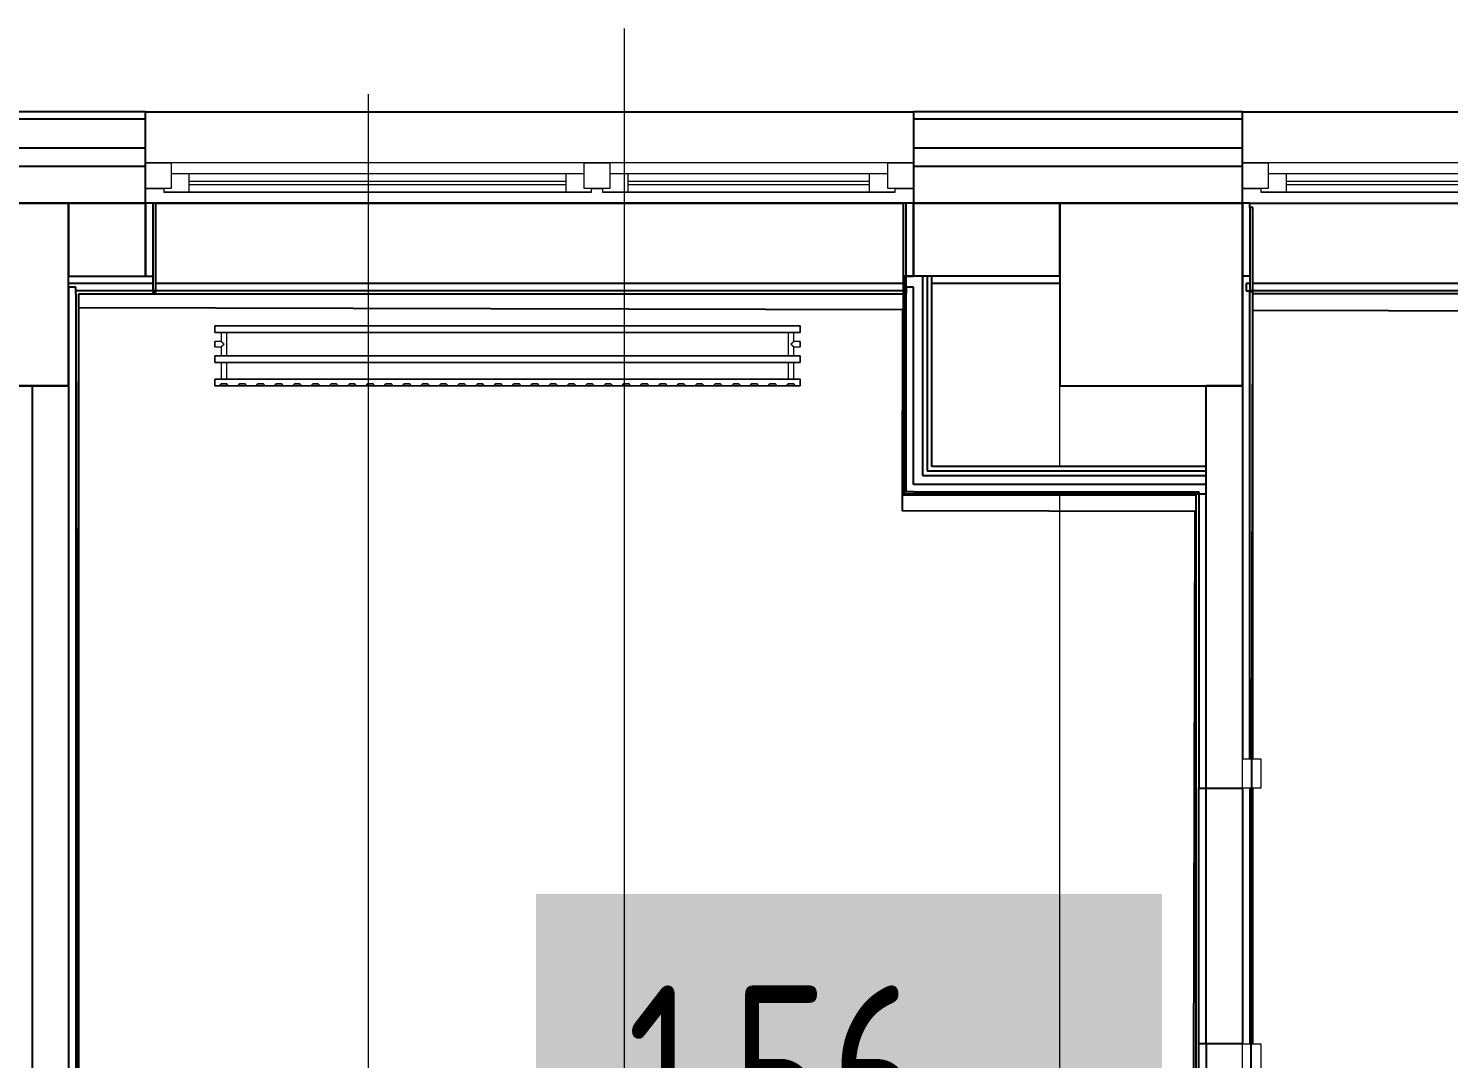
# Model space of a CAD drawing. Header units: millimetres. Extents: x 3914 to 443608, y -156176 to 78197.
# Drawn here: x 100187 to 104070, y -121353 to -118535 of the extents above; entities that cross this region are included whole.
import ezdxf

# ---------------------------------------------------------------- set-up
doc = ezdxf.new("R2010")
doc.units = ezdxf.units.MM
for name, color, linetype, lineweight in [('A-DOOR-1', 7, 'Continuous', 5), ('A-FLOR', 7, 'Continuous', 9), ('A-GLAZ', 7, 'Continuous', 9), ('A-GLAZ-1', 7, 'Continuous', 5), ('Оси', 7, 'Continuous', 9)]:
    doc.layers.add(name, color=color, linetype=linetype, lineweight=lineweight)
doc.layers.add('M-EQPM-1', color=7, linetype='Continuous', lineweight=9, true_color=0xb2b2b2)
doc.styles.add('СПДС', font='ГОСТ тип А.ttf', dxfattribs={"width": 0.9})

# ---------------------------------------------------------------- blocks, each defined once
blk = doc.blocks.new('120_Окно_СКБ_2Ст - 120_Окно_СКБ_2Ст 2100х2400 _мал створка справа_-19092174-Объем проектирования 1 этажа')
at = {"layer": 'A-GLAZ'}
for p, q in [((-1050, -75), (-1050, -5)), ((-1050, -5), (-980, -5)), ((-980, -5), (-980, -75)), ((150, -35), (-980, -35)), ((-980, -35), (-980, -75)), ((-930, -85), (-930, -35)), ((100, -85), (100, -35)), ((150, -75), (150, -5)), ((150, -5), (220, -5)), ((150, -75), (150, -35)), ((220, -5), (220, -75)), ((980, -35), (220, -35)), ((220, -35), (220, -75)), ((270, -85), (270, -35)), ((930, -85), (930, -35)), ((980, -75), (980, -5)), ((980, -5), (1050, -5)), ((980, -75), (980, -35)), ((1050, -5), (1050, -75)), ((-980, -75), (-1050, -75)), ((-980, -75), (-1000, -75)), ((-1000, -75), (-1000, -85)), ((220, -75), (150, -75)), ((170, -75), (150, -75)), ((170, -85), (170, -75)), ((220, -75), (200, -75)), ((200, -75), (200, -85)), ((1050, -75), (980, -75)), ((1000, -75), (980, -75)), ((1000, -85), (1000, -75)), ((-1000, -85), (170, -85)), ((170, -85), (-1000, -85)), ((200, -85), (1000, -85)), ((1000, -85), (200, -85))]:
    blk.add_line(p, q, dxfattribs=at)
at = {"layer": 'A-GLAZ-1'}
for p, q in [((1050, -5), (-1050, -5)), ((-1050, -75), (-1000, -75)), ((-930, -55), (100, -55)), ((100, -65), (-930, -65)), ((170, -75), (200, -75)), ((270, -55), (930, -55)), ((930, -65), (270, -65)), ((1000, -75), (1050, -75))]:
    blk.add_line(p, q, dxfattribs=at)
blk = doc.blocks.new('120_Окно_СКБ_2Ст - 120_Окно_СКБ_2Ст 3100х2500 _мал_створка слева_ 2-19089248-Объем проектирования 1 этажа')
at = {"layer": 'A-GLAZ'}
for p, q in [((-1550, -75), (-1550, -5)), ((-1550, -5), (-1480, -5)), ((-1480, -5), (-1480, -75)), ((650, -35), (-1480, -35)), ((-1480, -35), (-1480, -75)), ((-1430, -85), (-1430, -35)), ((600, -85), (600, -35)), ((650, -75), (650, -5)), ((650, -5), (720, -5)), ((650, -75), (650, -35)), ((720, -5), (720, -75)), ((1480, -35), (720, -35)), ((720, -35), (720, -75)), ((770, -85), (770, -35)), ((1430, -85), (1430, -35)), ((1480, -75), (1480, -5)), ((1480, -5), (1550, -5)), ((1480, -75), (1480, -35)), ((1550, -5), (1550, -75)), ((-1480, -75), (-1550, -75)), ((-1480, -75), (-1500, -75)), ((-1500, -75), (-1500, -85)), ((720, -75), (650, -75)), ((670, -75), (650, -75)), ((670, -85), (670, -75)), ((720, -75), (700, -75)), ((700, -75), (700, -85)), ((1550, -75), (1480, -75)), ((1500, -75), (1480, -75)), ((1500, -85), (1500, -75)), ((-1500, -85), (670, -85)), ((670, -85), (-1500, -85)), ((700, -85), (1500, -85)), ((1500, -85), (700, -85))]:
    blk.add_line(p, q, dxfattribs=at)
at = {"layer": 'A-GLAZ-1'}
for p, q in [((1550, -5), (-1550, -5)), ((-1550, -75), (-1500, -75)), ((-1430, -55), (600, -55)), ((600, -65), (-1430, -65)), ((670, -75), (700, -75)), ((770, -55), (1430, -55)), ((1430, -65), (770, -65)), ((1500, -75), (1550, -75))]:
    blk.add_line(p, q, dxfattribs=at)
blk = doc.blocks.new('Штора противопожарная_Рен - ШТ_700х700-V179-Объем проектирования 1 этажа')
at = {"layer": 'A-DOOR-1'}
for p, q in [((-430, 100), (-350, 100)), ((-430, 50), (-430, 100)), ((-350, 100), (-350, 50)), ((350, 100), (430, 100)), ((350, 50), (350, 100)), ((430, 100), (430, 50)), ((-350, 50), (-430, 50)), ((-350, 77.5), (350, 77.5)), ((-350, 72.5), (-350, 77.5)), ((350, 72.5), (-350, 72.5)), ((350, 77.5), (350, 72.5)), ((430, 50), (350, 50))]:
    blk.add_line(p, q, dxfattribs=at)
blk = doc.blocks.new('radiator_prado_classic_z_tip_30_po exemplyaru - Classic Z Тип 30-500-V246-Объем проектирования 1 этажа')
at = {"layer": 'M-EQPM-1'}
for p, q in [((0, 228), (0, 210)), ((1600, 228), (0, 228)), ((0, 210), (0, 228)), ((0, 228), (12.5, 228)), ((0, 210), (1600, 210)), ((17.8, 210), (0, 210)), ((12.5, 228), (37.5, 228)), ((37.5, 228), (12.5, 228)), ((12.5, 228), (37.5, 228)), ((12.5, 228), (17.5, 223)), ((12.5, 228), (17.5, 223)), ((32.5, 223), (17.5, 223)), ((17.5, 223), (32.5, 223)), ((17.5, 210), (17.5, 164)), ((17.5, 210), (17.5, 164)), ((17.8, 210), (17.5, 210)), ((17.5, 210), (17.8, 210)), ((17.8, 210), (17.5, 210)), ((17.5, 210), (32.5, 210)), ((32.2, 210), (17.8, 210)), ((17.8, 210), (32.2, 210)), ((32.2, 210), (17.8, 210)), ((32.5, 210), (32.2, 210)), ((32.2, 210), (32.5, 210)), ((32.5, 210), (32.2, 210)), ((1567.8, 210), (32.2, 210)), ((32.5, 223), (37.5, 228)), ((37.5, 228), (32.5, 223)), ((32.5, 164), (32.5, 210)), ((32.5, 164), (32.5, 210)), ((37.5, 228), (62.5, 228)), ((62.5, 228), (87.5, 228)), ((87.5, 228), (62.5, 228)), ((62.5, 228), (87.5, 228)), ((62.5, 228), (67.5, 223)), ((62.5, 228), (67.5, 223)), ((82.5, 223), (67.5, 223)), ((67.5, 223), (82.5, 223)), ((82.5, 223), (87.5, 228)), ((87.5, 228), (82.5, 223)), ((87.5, 228), (112.5, 228)), ((112.5, 228), (137.5, 228)), ((137.5, 228), (112.5, 228)), ((112.5, 228), (137.5, 228)), ((112.5, 228), (117.5, 223)), ((112.5, 228), (117.5, 223)), ((132.5, 223), (117.5, 223)), ((117.5, 223), (132.5, 223)), ((132.5, 223), (137.5, 228)), ((137.5, 228), (132.5, 223)), ((137.5, 228), (162.5, 228)), ((162.5, 228), (187.5, 228)), ((187.5, 228), (162.5, 228)), ((162.5, 228), (187.5, 228)), ((162.5, 228), (167.5, 223)), ((162.5, 228), (167.5, 223)), ((182.5, 223), (167.5, 223)), ((167.5, 223), (182.5, 223)), ((182.5, 223), (187.5, 228)), ((187.5, 228), (182.5, 223)), ((187.5, 228), (212.5, 228)), ((212.5, 228), (237.5, 228)), ((237.5, 228), (212.5, 228)), ((212.5, 228), (237.5, 228)), ((212.5, 228), (217.5, 223)), ((212.5, 228), (217.5, 223)), ((232.5, 223), (217.5, 223)), ((217.5, 223), (232.5, 223)), ((232.5, 223), (237.5, 228)), ((237.5, 228), (232.5, 223)), ((237.5, 228), (262.5, 228)), ((262.5, 228), (287.5, 228)), ((287.5, 228), (262.5, 228)), ((262.5, 228), (287.5, 228)), ((262.5, 228), (267.5, 223)), ((262.5, 228), (267.5, 223)), ((282.5, 223), (267.5, 223)), ((267.5, 223), (282.5, 223)), ((282.5, 223), (287.5, 228)), ((287.5, 228), (282.5, 223)), ((287.5, 228), (312.5, 228)), ((312.5, 228), (337.5, 228)), ((337.5, 228), (312.5, 228)), ((312.5, 228), (337.5, 228)), ((312.5, 228), (317.5, 223)), ((312.5, 228), (317.5, 223)), ((332.5, 223), (317.5, 223)), ((317.5, 223), (332.5, 223)), ((332.5, 223), (337.5, 228)), ((337.5, 228), (332.5, 223)), ((337.5, 228), (362.5, 228)), ((362.5, 228), (387.5, 228)), ((387.5, 228), (362.5, 228)), ((362.5, 228), (387.5, 228)), ((362.5, 228), (367.5, 223)), ((362.5, 228), (367.5, 223)), ((382.5, 223), (367.5, 223)), ((367.5, 223), (382.5, 223)), ((382.5, 223), (387.5, 228)), ((387.5, 228), (382.5, 223)), ((387.5, 228), (412.5, 228)), ((412.5, 228), (437.5, 228)), ((437.5, 228), (412.5, 228)), ((412.5, 228), (437.5, 228)), ((412.5, 228), (417.5, 223)), ((412.5, 228), (417.5, 223)), ((432.5, 223), (417.5, 223)), ((417.5, 223), (432.5, 223)), ((432.5, 223), (437.5, 228)), ((437.5, 228), (432.5, 223)), ((437.5, 228), (462.5, 228)), ((462.5, 228), (487.5, 228)), ((487.5, 228), (462.5, 228)), ((462.5, 228), (487.5, 228)), ((462.5, 228), (467.5, 223)), ((462.5, 228), (467.5, 223)), ((482.5, 223), (467.5, 223)), ((467.5, 223), (482.5, 223)), ((482.5, 223), (487.5, 228)), ((487.5, 228), (482.5, 223)), ((487.5, 228), (512.5, 228)), ((512.5, 228), (537.5, 228)), ((537.5, 228), (512.5, 228)), ((512.5, 228), (537.5, 228)), ((512.5, 228), (517.5, 223)), ((512.5, 228), (517.5, 223)), ((532.5, 223), (517.5, 223)), ((517.5, 223), (532.5, 223)), ((532.5, 223), (537.5, 228)), ((537.5, 228), (532.5, 223)), ((537.5, 228), (562.5, 228)), ((562.5, 228), (587.5, 228)), ((587.5, 228), (562.5, 228)), ((562.5, 228), (587.5, 228)), ((562.5, 228), (567.5, 223)), ((562.5, 228), (567.5, 223)), ((582.5, 223), (567.5, 223)), ((567.5, 223), (582.5, 223)), ((582.5, 223), (587.5, 228)), ((587.5, 228), (582.5, 223)), ((587.5, 228), (612.5, 228)), ((612.5, 228), (637.5, 228)), ((637.5, 228), (612.5, 228)), ((612.5, 228), (637.5, 228)), ((612.5, 228), (617.5, 223)), ((612.5, 228), (617.5, 223)), ((632.5, 223), (617.5, 223)), ((617.5, 223), (632.5, 223)), ((632.5, 223), (637.5, 228)), ((637.5, 228), (632.5, 223)), ((637.5, 228), (662.5, 228)), ((662.5, 228), (687.5, 228)), ((687.5, 228), (662.5, 228)), ((662.5, 228), (687.5, 228)), ((662.5, 228), (667.5, 223)), ((662.5, 228), (667.5, 223)), ((682.5, 223), (667.5, 223)), ((667.5, 223), (682.5, 223)), ((682.5, 223), (687.5, 228)), ((687.5, 228), (682.5, 223)), ((687.5, 228), (712.5, 228)), ((712.5, 228), (737.5, 228)), ((737.5, 228), (712.5, 228)), ((712.5, 228), (737.5, 228)), ((712.5, 228), (717.5, 223)), ((712.5, 228), (717.5, 223)), ((732.5, 223), (717.5, 223)), ((717.5, 223), (732.5, 223)), ((732.5, 223), (737.5, 228)), ((737.5, 228), (732.5, 223)), ((737.5, 228), (762.5, 228)), ((762.5, 228), (787.5, 228)), ((787.5, 228), (762.5, 228)), ((762.5, 228), (787.5, 228)), ((762.5, 228), (767.5, 223)), ((762.5, 228), (767.5, 223)), ((782.5, 223), (767.5, 223)), ((767.5, 223), (782.5, 223)), ((782.5, 223), (787.5, 228)), ((787.5, 228), (782.5, 223)), ((787.5, 228), (812.5, 228)), ((812.5, 228), (837.5, 228)), ((837.5, 228), (812.5, 228)), ((812.5, 228), (837.5, 228)), ((812.5, 228), (817.5, 223)), ((812.5, 228), (817.5, 223)), ((832.5, 223), (817.5, 223)), ((817.5, 223), (832.5, 223)), ((832.5, 223), (837.5, 228)), ((837.5, 228), (832.5, 223)), ((837.5, 228), (862.5, 228)), ((862.5, 228), (887.5, 228)), ((887.5, 228), (862.5, 228)), ((862.5, 228), (887.5, 228)), ((862.5, 228), (867.5, 223)), ((862.5, 228), (867.5, 223)), ((882.5, 223), (867.5, 223)), ((867.5, 223), (882.5, 223)), ((882.5, 223), (887.5, 228)), ((887.5, 228), (882.5, 223)), ((887.5, 228), (912.5, 228)), ((912.5, 228), (937.5, 228)), ((937.5, 228), (912.5, 228)), ((912.5, 228), (937.5, 228)), ((912.5, 228), (917.5, 223)), ((912.5, 228), (917.5, 223)), ((932.5, 223), (917.5, 223)), ((917.5, 223), (932.5, 223)), ((932.5, 223), (937.5, 228)), ((937.5, 228), (932.5, 223)), ((937.5, 228), (962.5, 228)), ((962.5, 228), (987.5, 228)), ((987.5, 228), (962.5, 228)), ((962.5, 228), (987.5, 228)), ((962.5, 228), (967.5, 223)), ((962.5, 228), (967.5, 223)), ((982.5, 223), (967.5, 223)), ((967.5, 223), (982.5, 223)), ((982.5, 223), (987.5, 228)), ((987.5, 228), (982.5, 223)), ((987.5, 228), (1012.5, 228)), ((1012.5, 228), (1037.5, 228)), ((1037.5, 228), (1012.5, 228)), ((1012.5, 228), (1037.5, 228)), ((1012.5, 228), (1017.5, 223)), ((1012.5, 228), (1017.5, 223)), ((1032.5, 223), (1017.5, 223)), ((1017.5, 223), (1032.5, 223)), ((1032.5, 223), (1037.5, 228)), ((1037.5, 228), (1032.5, 223)), ((1037.5, 228), (1061, 228)), ((1062.5, 228), (1087.5, 228)), ((1087.5, 228), (1062.5, 228)), ((1062.5, 228), (1087.5, 228)), ((1062.5, 228), (1067.5, 223)), ((1062.5, 228), (1067.5, 223)), ((1082.5, 223), (1067.5, 223)), ((1067.5, 223), (1082.5, 223)), ((1082.5, 223), (1087.5, 228)), ((1087.5, 228), (1082.5, 223)), ((1087.5, 228), (1112.5, 228)), ((1112.5, 228), (1137.5, 228)), ((1137.5, 228), (1112.5, 228)), ((1112.5, 228), (1137.5, 228)), ((1112.5, 228), (1117.5, 223)), ((1112.5, 228), (1117.5, 223)), ((1132.5, 223), (1117.5, 223)), ((1117.5, 223), (1132.5, 223)), ((1132.5, 223), (1137.5, 228)), ((1137.5, 228), (1132.5, 223)), ((1137.5, 228), (1162.5, 228)), ((1162.5, 228), (1187.5, 228)), ((1187.5, 228), (1162.5, 228)), ((1162.5, 228), (1187.5, 228)), ((1162.5, 228), (1167.5, 223)), ((1162.5, 228), (1167.5, 223)), ((1182.5, 223), (1167.5, 223)), ((1167.5, 223), (1182.5, 223)), ((1182.5, 223), (1187.5, 228)), ((1187.5, 228), (1182.5, 223)), ((1187.5, 228), (1212.5, 228)), ((1212.5, 228), (1237.5, 228)), ((1237.5, 228), (1212.5, 228)), ((1212.5, 228), (1237.5, 228)), ((1212.5, 228), (1217.5, 223)), ((1212.5, 228), (1217.5, 223)), ((1232.5, 223), (1217.5, 223)), ((1217.5, 223), (1232.5, 223)), ((1232.5, 223), (1237.5, 228)), ((1237.5, 228), (1232.5, 223)), ((1237.5, 228), (1262.5, 228)), ((1262.5, 228), (1287.5, 228)), ((1287.5, 228), (1262.5, 228)), ((1262.5, 228), (1287.5, 228)), ((1262.5, 228), (1267.5, 223)), ((1262.5, 228), (1267.5, 223)), ((1282.5, 223), (1267.5, 223)), ((1267.5, 223), (1282.5, 223)), ((1282.5, 223), (1287.5, 228)), ((1287.5, 228), (1282.5, 223)), ((1287.5, 228), (1312.5, 228)), ((1312.5, 228), (1337.5, 228)), ((1337.5, 228), (1312.5, 228)), ((1312.5, 228), (1337.5, 228)), ((1312.5, 228), (1317.5, 223)), ((1312.5, 228), (1317.5, 223)), ((1332.5, 223), (1317.5, 223)), ((1317.5, 223), (1332.5, 223)), ((1332.5, 223), (1337.5, 228)), ((1337.5, 228), (1332.5, 223)), ((1337.5, 228), (1362.5, 228)), ((1362.5, 228), (1387.5, 228)), ((1387.5, 228), (1362.5, 228)), ((1362.5, 228), (1387.5, 228)), ((1362.5, 228), (1367.5, 223)), ((1362.5, 228), (1367.5, 223)), ((1382.5, 223), (1367.5, 223)), ((1367.5, 223), (1382.5, 223)), ((1382.5, 223), (1387.5, 228)), ((1387.5, 228), (1382.5, 223)), ((1387.5, 228), (1412.5, 228)), ((1412.5, 228), (1437.5, 228)), ((1437.5, 228), (1412.5, 228)), ((1412.5, 228), (1437.5, 228)), ((1412.5, 228), (1417.5, 223)), ((1412.5, 228), (1417.5, 223)), ((1432.5, 223), (1417.5, 223)), ((1417.5, 223), (1432.5, 223)), ((1432.5, 223), (1437.5, 228)), ((1437.5, 228), (1432.5, 223)), ((1437.5, 228), (1462.5, 228)), ((1462.5, 228), (1487.5, 228)), ((1487.5, 228), (1462.5, 228)), ((1462.5, 228), (1487.5, 228)), ((1462.5, 228), (1467.5, 223)), ((1462.5, 228), (1467.5, 223)), ((1482.5, 223), (1467.5, 223)), ((1467.5, 223), (1482.5, 223)), ((1482.5, 223), (1487.5, 228)), ((1487.5, 228), (1482.5, 223)), ((1487.5, 228), (1512.5, 228)), ((1512.5, 228), (1537.5, 228)), ((1537.5, 228), (1512.5, 228)), ((1512.5, 228), (1537.5, 228)), ((1512.5, 228), (1517.5, 223)), ((1512.5, 228), (1517.5, 223)), ((1532.5, 223), (1517.5, 223)), ((1517.5, 223), (1532.5, 223)), ((1532.5, 223), (1537.5, 228)), ((1537.5, 228), (1532.5, 223)), ((1537.5, 228), (1562.5, 228)), ((1562.5, 228), (1587.5, 228)), ((1587.5, 228), (1562.5, 228)), ((1562.5, 228), (1587.5, 228)), ((1562.5, 228), (1567.5, 223)), ((1562.5, 228), (1567.5, 223)), ((1582.5, 223), (1567.5, 223)), ((1567.5, 223), (1582.5, 223)), ((1567.5, 210), (1567.5, 164)), ((1567.5, 210), (1567.5, 164)), ((1567.8, 210), (1567.5, 210)), ((1567.5, 210), (1582.5, 210)), ((1567.8, 210), (1567.5, 210)), ((1567.5, 210), (1567.8, 210)), ((1582.2, 210), (1567.8, 210)), ((1582.2, 210), (1567.8, 210)), ((1567.8, 210), (1582.2, 210)), ((1582.5, 210), (1582.2, 210)), ((1582.5, 210), (1582.2, 210)), ((1582.2, 210), (1582.5, 210)), ((1600, 210), (1582.2, 210)), ((1582.5, 223), (1587.5, 228)), ((1587.5, 228), (1582.5, 223)), ((1582.5, 164), (1582.5, 210)), ((1582.5, 164), (1582.5, 210)), ((1587.5, 228), (1600, 228)), ((1600, 210), (1600, 228)), ((1600, 228), (1600, 210)), ((1600, 164), (0, 164)), ((0, 164), (0, 146)), ((0, 146), (0, 164)), ((0, 164), (17.8, 164)), ((17.8, 164), (17.5, 164)), ((17.5, 164), (17.8, 164)), ((17.8, 164), (17.5, 164)), ((17.5, 164), (32.5, 164)), ((32.2, 164), (17.8, 164)), ((17.8, 164), (32.2, 164)), ((32.2, 164), (17.8, 164)), ((32.5, 164), (32.2, 164)), ((32.2, 164), (32.5, 164)), ((32.5, 164), (32.2, 164)), ((32.2, 164), (1567.8, 164)), ((1567.8, 164), (1567.5, 164)), ((1567.5, 164), (1582.5, 164)), ((1567.8, 164), (1567.5, 164)), ((1567.5, 164), (1567.8, 164)), ((1576.8, 164), (1567.8, 164)), ((1576.8, 164), (1567.8, 164)), ((1567.8, 164), (1576.8, 164)), ((1576.9, 164), (1576.8, 164)), ((1576.9, 164), (1576.8, 164)), ((1576.8, 164), (1576.9, 164)), ((1582.2, 164), (1576.9, 164)), ((1582.2, 164), (1576.9, 164)), ((1576.9, 164), (1582.2, 164)), ((1582.5, 164), (1582.2, 164)), ((1582.5, 164), (1582.2, 164)), ((1582.2, 164), (1582.5, 164)), ((1582.2, 164), (1600, 164)), ((1600, 146), (1600, 164)), ((1600, 164), (1600, 146)), ((0, 146), (1600, 146)), ((18.5, 146), (0, 146)), ((17.5, 121.5), (0, 121.5)), ((17.5, 121.5), (0, 121.5)), ((0, 121.5), (0, 120.5)), ((0, 106.5), (0, 121.5)), ((0, 120.5), (0, 107.5)), ((0, 120.5), (0, 119.3)), ((0, 114), (0, 120.5)), ((0, 120.5), (0, 120.5)), ((0, 119.3), (0, 117.8)), ((0, 117.8), (0, 114)), ((17.5, 146), (17.5, 121.5)), ((17.5, 146), (17.5, 121.5)), ((17.5, 146), (18.5, 146)), ((18.5, 146), (17.5, 146)), ((17.5, 146), (18.5, 146)), ((32.5, 146), (17.5, 146)), ((18.5, 146), (32.2, 146)), ((32.2, 146), (18.5, 146)), ((18.5, 146), (32.2, 146)), ((32.2, 146), (32.5, 146)), ((32.5, 146), (32.2, 146)), ((32.2, 146), (32.5, 146)), ((1567.8, 146), (32.2, 146)), ((32.5, 82), (32.5, 146)), ((32.5, 82), (32.5, 146)), ((1567.5, 146), (1567.5, 82)), ((1567.5, 146), (1567.5, 82)), ((1567.5, 146), (1567.8, 146)), ((1582.5, 146), (1567.5, 146)), ((1567.5, 146), (1567.8, 146)), ((1567.8, 146), (1567.5, 146)), ((1567.8, 146), (1576.8, 146)), ((1567.8, 146), (1576.8, 146)), ((1576.8, 146), (1567.8, 146)), ((1576.8, 146), (1576.9, 146)), ((1576.8, 146), (1576.9, 146)), ((1576.9, 146), (1576.8, 146)), ((1576.9, 146), (1581.5, 146)), ((1576.9, 146), (1578.7, 146)), ((1581.5, 146), (1576.9, 146)), ((1578.7, 146), (1581.5, 146)), ((1581.5, 146), (1582.5, 146)), ((1581.5, 146), (1582.5, 146)), ((1582.5, 146), (1581.5, 146)), ((1600, 146), (1581.5, 146)), ((1582.5, 121.5), (1582.5, 146)), ((1582.5, 121.5), (1582.5, 146)), ((1600, 121.5), (1582.5, 121.5)), ((1600, 121.5), (1582.5, 121.5)), ((1600, 121.5), (1600, 106.5)), ((1600, 120.5), (1600, 121.5)), ((1600, 121.5), (1600, 120.5)), ((1600, 120.5), (1600, 121.5)), ((1600, 107.5), (1600, 120.5)), ((1600, 120.5), (1600, 107.5)), ((1600, 107.5), (1600, 120.5)), ((0, 114), (0, 110.3)), ((0, 107.5), (0, 114)), ((0, 110.3), (0, 108.7)), ((0, 108.7), (0, 107.5)), ((0, 107.5), (0, 106.5)), ((0, 107.5), (0, 107.5)), ((0, 106.5), (17.5, 106.5)), ((0, 106.5), (17.5, 106.5)), ((1600, 82), (0, 82)), ((0, 82), (0, 64)), ((0, 64), (0, 82)), ((0, 82), (18.5, 82)), ((17.5, 106.5), (17.5, 82)), ((17.5, 106.5), (17.5, 82)), ((18.5, 82), (17.5, 82)), ((17.5, 82), (18.5, 82)), ((18.5, 82), (17.5, 82)), ((17.5, 82), (32.5, 82)), ((32.2, 82), (18.5, 82)), ((18.5, 82), (32.2, 82)), ((32.2, 82), (18.5, 82)), ((32.5, 82), (32.2, 82)), ((32.2, 82), (32.5, 82)), ((32.5, 82), (32.2, 82)), ((32.2, 82), (1567.8, 82)), ((1567.8, 82), (1567.5, 82)), ((1567.5, 82), (1582.5, 82)), ((1567.8, 82), (1567.5, 82)), ((1567.5, 82), (1567.8, 82)), ((1576.8, 82), (1567.8, 82)), ((1576.8, 82), (1567.8, 82)), ((1567.8, 82), (1576.8, 82)), ((1576.9, 82), (1576.8, 82)), ((1576.9, 82), (1576.8, 82)), ((1576.8, 82), (1576.9, 82)), ((1581.5, 82), (1576.9, 82)), ((1581.5, 82), (1576.9, 82)), ((1576.9, 82), (1581.5, 82)), ((1582.5, 82), (1581.5, 82)), ((1582.5, 82), (1581.5, 82)), ((1581.5, 82), (1582.5, 82)), ((1581.5, 82), (1600, 82)), ((1582.5, 82), (1582.5, 106.5)), ((1582.5, 106.5), (1600, 106.5)), ((1582.5, 82), (1582.5, 106.5)), ((1582.5, 106.5), (1600, 106.5)), ((1600, 106.5), (1600, 107.5)), ((1600, 107.5), (1600, 106.5)), ((1600, 106.5), (1600, 107.5)), ((1600, 64), (1600, 82)), ((1600, 82), (1600, 64)), ((1600, 64), (0, 64)), ((0, 64), (1600, 64))]:
    blk.add_line(p, q, dxfattribs=at)
for points, knots in [([(18.5, 120.5), (18.4, 120.6), (18.3, 120.7), (18.1, 120.9), (17.9, 121.1), (17.8, 121.2), (17.7, 121.3), (17.5, 121.5), (17.5, 121.5), (17.5, 121.5)], [0.7142857, 0.7142857, 0.7142857, 0.7142857, 0.75, 0.7857143, 0.8214286, 0.8571429, 0.8928571, 0.9285714, 1, 1, 1, 1]), ([(17.5, 121.5), (17.5, 121.5), (17.5, 121.5), (17.7, 121.3), (17.8, 121.2), (17.9, 121.1), (18.1, 120.9), (18.3, 120.7), (18.4, 120.6), (18.5, 120.5)], [0, 0, 0, 0, 0.0714286, 0.1071429, 0.1428571, 0.1785714, 0.2142857, 0.25, 0.2857143, 0.2857143, 0.2857143, 0.2857143]), ([(17.5, 121.5), (17.5, 121.5), (17.5, 121.5), (17.7, 121.3), (17.8, 121.2), (17.9, 121.1), (18.1, 120.9), (18.3, 120.7), (18.4, 120.6), (18.5, 120.5)], [0, 0, 0, 0, 0.0714286, 0.1071429, 0.1428571, 0.1785714, 0.2142857, 0.25, 0.2857143, 0.2857143, 0.2857143, 0.2857143]), ([(25, 114), (24.5, 114.5), (23.6, 115.4), (22.4, 116.6), (21.6, 117.4), (21.1, 117.9), (20.8, 118.2), (20.5, 118.5), (20.2, 118.8), (19.8, 119.1), (19.6, 119.4), (19.3, 119.7), (19, 120), (18.7, 120.3), (18.5, 120.5), (18.3, 120.7), (18.1, 120.9), (17.9, 121.1), (17.8, 121.2), (17.7, 121.3), (17.5, 121.5), (17.5, 121.5), (17.5, 121.5)], [0, 0, 0, 0, 0.142857, 0.285714, 0.357143, 0.392857, 0.428571, 0.464286, 0.5, 0.535714, 0.571429, 0.607143, 0.642857, 0.678571, 0.714286, 0.75, 0.785714, 0.821429, 0.857143, 0.892857, 0.928571, 1, 1, 1, 1]), ([(22.1, 116.9), (21.9, 117.1), (21.6, 117.4), (21.1, 117.9), (20.8, 118.2), (20.5, 118.5), (20.2, 118.8), (19.9, 119.2), (19.7, 119.3), (19.6, 119.4)], [0.2857143, 0.2857143, 0.2857143, 0.2857143, 0.3571429, 0.3928571, 0.4285714, 0.4642857, 0.5, 0.5357143, 0.5714286, 0.5714286, 0.5714286, 0.5714286]), ([(19.6, 119.4), (19.7, 119.3), (19.9, 119.2), (20.3, 118.7), (20.7, 118.3), (21.1, 117.9), (21.6, 117.4), (21.9, 117.1), (22.1, 116.9)], [0.4285714, 0.4285714, 0.4285714, 0.4285714, 0.4642857, 0.5, 0.5714286, 0.6071429, 0.6428571, 0.7142857, 0.7142857, 0.7142857, 0.7142857]), ([(19.6, 119.4), (19.7, 119.3), (19.8, 119.1), (20.3, 118.7), (20.7, 118.3), (21.1, 117.9), (21.6, 117.4), (21.9, 117.1), (22.1, 116.9)], [0.4285714, 0.4285714, 0.4285714, 0.4285714, 0.4642857, 0.5, 0.5714286, 0.6071429, 0.6428571, 0.7142857, 0.7142857, 0.7142857, 0.7142857]), ([(1575, 114), (1575.5, 114.5), (1576.4, 115.4), (1577.6, 116.6), (1578.4, 117.4), (1578.9, 117.9), (1579.2, 118.2), (1579.5, 118.5), (1579.8, 118.8), (1580.1, 119.2), (1580.4, 119.4), (1580.7, 119.7), (1581, 120), (1581.3, 120.3), (1581.5, 120.5), (1581.7, 120.7), (1581.9, 120.9), (1582.1, 121.1), (1582.2, 121.2), (1582.3, 121.3), (1582.5, 121.5), (1582.5, 121.5), (1582.5, 121.5)], [0, 0, 0, 0, 0.142857, 0.285714, 0.357143, 0.392857, 0.428571, 0.464286, 0.5, 0.535714, 0.571429, 0.607143, 0.642857, 0.678571, 0.714286, 0.75, 0.785714, 0.821429, 0.857143, 0.892857, 0.928571, 1, 1, 1, 1]), ([(1580.4, 119.4), (1580.3, 119.3), (1580.1, 119.2), (1579.7, 118.7), (1579.3, 118.3), (1578.9, 117.9), (1578.4, 117.4), (1578.1, 117.1), (1577.9, 116.9)], [0.4285714, 0.4285714, 0.4285714, 0.4285714, 0.4642857, 0.5, 0.5714286, 0.6071429, 0.6428571, 0.7142857, 0.7142857, 0.7142857, 0.7142857]), ([(1580.4, 119.4), (1580.3, 119.3), (1580.1, 119.2), (1579.7, 118.7), (1579.3, 118.3), (1578.9, 117.9), (1578.4, 117.4), (1578.1, 117.1), (1577.9, 116.9)], [0.4285714, 0.4285714, 0.4285714, 0.4285714, 0.4642857, 0.5, 0.5714286, 0.6071429, 0.6428571, 0.7142857, 0.7142857, 0.7142857, 0.7142857]), ([(1577.9, 116.9), (1578.1, 117.1), (1578.4, 117.4), (1578.9, 117.9), (1579.2, 118.2), (1579.5, 118.5), (1579.8, 118.8), (1580.1, 119.2), (1580.3, 119.3), (1580.4, 119.4)], [0.2857143, 0.2857143, 0.2857143, 0.2857143, 0.3571429, 0.3928571, 0.4285714, 0.4642857, 0.5, 0.5357143, 0.5714286, 0.5714286, 0.5714286, 0.5714286]), ([(1582.5, 121.5), (1582.5, 121.5), (1582.5, 121.5), (1582.3, 121.3), (1582.2, 121.2), (1582.1, 121.1), (1581.9, 120.9), (1581.7, 120.7), (1581.6, 120.6), (1581.5, 120.5)], [0, 0, 0, 0, 0.0714286, 0.1071429, 0.1428571, 0.1785714, 0.2142857, 0.25, 0.2857143, 0.2857143, 0.2857143, 0.2857143]), ([(1582.5, 121.5), (1582.5, 121.5), (1582.5, 121.5), (1582.3, 121.3), (1582.2, 121.2), (1582.1, 121.1), (1581.9, 120.9), (1581.7, 120.7), (1581.6, 120.6), (1581.5, 120.5)], [0, 0, 0, 0, 0.0714286, 0.1071429, 0.1428571, 0.1785714, 0.2142857, 0.25, 0.2857143, 0.2857143, 0.2857143, 0.2857143]), ([(1581.5, 120.5), (1581.6, 120.6), (1581.7, 120.7), (1581.9, 120.9), (1582.1, 121.1), (1582.2, 121.2), (1582.3, 121.3), (1582.5, 121.5), (1582.5, 121.5), (1582.5, 121.5)], [0.7142857, 0.7142857, 0.7142857, 0.7142857, 0.75, 0.7857143, 0.8214286, 0.8571429, 0.8928571, 0.9285714, 1, 1, 1, 1]), ([(17.5, 106.5), (17.5, 106.5), (17.5, 106.5), (17.7, 106.7), (17.8, 106.8), (17.9, 106.9), (18.1, 107.1), (18.3, 107.3), (18.5, 107.5), (18.7, 107.7), (19, 108), (19.3, 108.3), (19.6, 108.6), (19.8, 108.9), (20.3, 109.3), (20.7, 109.7), (21.1, 110.1), (21.6, 110.6), (22.4, 111.4), (23.6, 112.6), (24.5, 113.5), (25, 114)], [0, 0, 0, 0, 0.071429, 0.107143, 0.142857, 0.178571, 0.214286, 0.25, 0.285714, 0.321429, 0.357143, 0.392857, 0.428571, 0.464286, 0.5, 0.571429, 0.607143, 0.642857, 0.714286, 0.857143, 1, 1, 1, 1]), ([(17.5, 106.5), (17.5, 106.5), (17.5, 106.5), (17.7, 106.7), (17.8, 106.8), (17.9, 106.9), (18.1, 107.1), (18.3, 107.3), (18.4, 107.4), (18.5, 107.5)], [0, 0, 0, 0, 0.0714286, 0.1071429, 0.1428571, 0.1785714, 0.2142857, 0.25, 0.2857143, 0.2857143, 0.2857143, 0.2857143]), ([(18.5, 107.5), (18.4, 107.4), (18.3, 107.3), (18.1, 107.1), (17.9, 106.9), (17.8, 106.8), (17.7, 106.7), (17.5, 106.5), (17.5, 106.5), (17.5, 106.5)], [0.7142857, 0.7142857, 0.7142857, 0.7142857, 0.75, 0.7857143, 0.8214286, 0.8571429, 0.8928571, 0.9285714, 1, 1, 1, 1]), ([(18.5, 107.5), (18.4, 107.4), (18.3, 107.3), (18.1, 107.1), (17.9, 106.9), (17.8, 106.8), (17.7, 106.7), (17.5, 106.5), (17.5, 106.5), (17.5, 106.5)], [0.7142857, 0.7142857, 0.7142857, 0.7142857, 0.75, 0.7857143, 0.8214286, 0.8571429, 0.8928571, 0.9285714, 1, 1, 1, 1]), ([(19.6, 108.6), (19.7, 108.7), (19.9, 108.8), (20.3, 109.3), (20.7, 109.7), (21.1, 110.1), (21.6, 110.6), (21.9, 110.9), (22.1, 111.1)], [0.4285714, 0.4285714, 0.4285714, 0.4285714, 0.4642857, 0.5, 0.5714286, 0.6071429, 0.6428571, 0.7142857, 0.7142857, 0.7142857, 0.7142857]), ([(22.1, 111.1), (21.9, 110.9), (21.6, 110.6), (21.1, 110.1), (20.8, 109.8), (20.5, 109.5), (20.2, 109.2), (19.9, 108.8), (19.7, 108.7), (19.6, 108.6)], [0.2857143, 0.2857143, 0.2857143, 0.2857143, 0.3571429, 0.3928571, 0.4285714, 0.4642857, 0.5, 0.5357143, 0.5714286, 0.5714286, 0.5714286, 0.5714286]), ([(22.1, 111.1), (21.9, 110.9), (21.6, 110.6), (21.1, 110.1), (20.8, 109.8), (20.5, 109.5), (20.2, 109.2), (19.8, 108.9), (19.7, 108.7), (19.6, 108.6)], [0.2857143, 0.2857143, 0.2857143, 0.2857143, 0.3571429, 0.3928571, 0.4285714, 0.4642857, 0.5, 0.5357143, 0.5714286, 0.5714286, 0.5714286, 0.5714286]), ([(1582.5, 106.5), (1582.5, 106.5), (1582.5, 106.5), (1582.3, 106.7), (1582.2, 106.8), (1582.1, 106.9), (1581.9, 107.1), (1581.7, 107.3), (1581.5, 107.5), (1581.3, 107.7), (1581, 108), (1580.7, 108.3), (1580.4, 108.6), (1580.1, 108.8), (1579.7, 109.3), (1579.3, 109.7), (1578.9, 110.1), (1578.4, 110.6), (1577.6, 111.4), (1576.4, 112.6), (1575.5, 113.5), (1575, 114)], [0, 0, 0, 0, 0.071429, 0.107143, 0.142857, 0.178571, 0.214286, 0.25, 0.285714, 0.321429, 0.357143, 0.392857, 0.428571, 0.464286, 0.5, 0.571429, 0.607143, 0.642857, 0.714286, 0.857143, 1, 1, 1, 1]), ([(1577.9, 111.1), (1578.1, 110.9), (1578.4, 110.6), (1578.9, 110.1), (1579.2, 109.8), (1579.5, 109.5), (1579.8, 109.2), (1580.1, 108.8), (1580.3, 108.7), (1580.4, 108.6)], [0.2857143, 0.2857143, 0.2857143, 0.2857143, 0.3571429, 0.3928571, 0.4285714, 0.4642857, 0.5, 0.5357143, 0.5714286, 0.5714286, 0.5714286, 0.5714286]), ([(1577.9, 111.1), (1578.1, 110.9), (1578.4, 110.6), (1578.9, 110.1), (1579.2, 109.8), (1579.5, 109.5), (1579.8, 109.2), (1580.1, 108.8), (1580.3, 108.7), (1580.4, 108.6)], [0.2857143, 0.2857143, 0.2857143, 0.2857143, 0.3571429, 0.3928571, 0.4285714, 0.4642857, 0.5, 0.5357143, 0.5714286, 0.5714286, 0.5714286, 0.5714286]), ([(1580.4, 108.6), (1580.3, 108.7), (1580.1, 108.8), (1579.7, 109.3), (1579.3, 109.7), (1578.9, 110.1), (1578.4, 110.6), (1578.1, 110.9), (1577.9, 111.1)], [0.4285714, 0.4285714, 0.4285714, 0.4285714, 0.4642857, 0.5, 0.5714286, 0.6071429, 0.6428571, 0.7142857, 0.7142857, 0.7142857, 0.7142857]), ([(1581.5, 107.5), (1581.6, 107.4), (1581.7, 107.3), (1581.9, 107.1), (1582.1, 106.9), (1582.2, 106.8), (1582.3, 106.7), (1582.5, 106.5), (1582.5, 106.5), (1582.5, 106.5)], [0.7142857, 0.7142857, 0.7142857, 0.7142857, 0.75, 0.7857143, 0.8214286, 0.8571429, 0.8928571, 0.9285714, 1, 1, 1, 1]), ([(1581.5, 107.5), (1581.6, 107.4), (1581.7, 107.3), (1581.9, 107.1), (1582.1, 106.9), (1582.2, 106.8), (1582.3, 106.7), (1582.5, 106.5), (1582.5, 106.5), (1582.5, 106.5)], [0.7142857, 0.7142857, 0.7142857, 0.7142857, 0.75, 0.7857143, 0.8214286, 0.8571429, 0.8928571, 0.9285714, 1, 1, 1, 1]), ([(1582.5, 106.5), (1582.5, 106.5), (1582.5, 106.5), (1582.3, 106.7), (1582.2, 106.8), (1582.1, 106.9), (1581.9, 107.1), (1581.7, 107.3), (1581.6, 107.4), (1581.5, 107.5)], [0, 0, 0, 0, 0.0714286, 0.1071429, 0.1428571, 0.1785714, 0.2142857, 0.25, 0.2857143, 0.2857143, 0.2857143, 0.2857143])]:
    blk.add_open_spline(points, degree=3, knots=knots, dxfattribs=at)
for points in [[(19.6, 119.4), (19.5, 119.5), (19.3, 119.7), (19, 120), (18.7, 120.3), (18.6, 120.4), (18.5, 120.5)], [(18.5, 120.5), (18.6, 120.4), (18.7, 120.3), (19, 120), (19.3, 119.7), (19.5, 119.5), (19.6, 119.4)], [(18.5, 120.5), (18.6, 120.4), (18.7, 120.3), (19, 120), (19.3, 119.7), (19.5, 119.5), (19.6, 119.4)], [(25, 114), (24.5, 114.5), (23.6, 115.4), (22.6, 116.4), (22.1, 116.9)], [(22.1, 116.9), (22.6, 116.4), (23.6, 115.4), (24.5, 114.5), (25, 114)], [(22.1, 116.9), (22.6, 116.4), (23.6, 115.4), (24.5, 114.5), (25, 114)], [(1577.9, 116.9), (1577.5, 116.5), (1577.1, 116.1), (1576.8, 115.8)], [(1577.9, 116.9), (1577.5, 116.5), (1577.1, 116.1), (1576.8, 115.8)], [(1576.8, 115.8), (1577.1, 116.1), (1577.5, 116.5), (1577.9, 116.9)], [(1581.5, 120.5), (1581.4, 120.4), (1581.3, 120.3), (1581, 120), (1580.7, 119.7), (1580.5, 119.5), (1580.4, 119.4)], [(1581.5, 120.5), (1581.4, 120.4), (1581.3, 120.3), (1581, 120), (1580.7, 119.7), (1580.5, 119.5), (1580.4, 119.4)], [(1580.4, 119.4), (1580.5, 119.5), (1580.7, 119.7), (1581, 120), (1581.3, 120.3), (1581.4, 120.4), (1581.5, 120.5)], [(18.5, 107.5), (18.6, 107.6), (18.7, 107.7), (19, 108), (19.3, 108.3), (19.5, 108.5), (19.6, 108.6)], [(19.6, 108.6), (19.5, 108.5), (19.3, 108.3), (19, 108), (18.7, 107.7), (18.6, 107.6), (18.5, 107.5)], [(19.6, 108.6), (19.5, 108.5), (19.3, 108.3), (19, 108), (18.7, 107.7), (18.6, 107.6), (18.5, 107.5)], [(22.1, 111.1), (22.6, 111.6), (23.6, 112.6), (24.5, 113.5), (25, 114)], [(25, 114), (24.5, 113.5), (23.6, 112.6), (22.6, 111.6), (22.1, 111.1)], [(25, 114), (24.5, 113.5), (23.6, 112.6), (22.6, 111.6), (22.1, 111.1)], [(1576.4, 115.4), (1576, 115), (1575.5, 114.5), (1575, 114)], [(1576.4, 115.4), (1576, 115), (1575.5, 114.5), (1575, 114)], [(1575, 114), (1575.5, 114.5), (1576, 115), (1576.4, 115.4)], [(1575, 114), (1575.5, 113.5), (1576, 113), (1576.4, 112.6)], [(1575, 114), (1575.5, 113.5), (1576, 113), (1576.4, 112.6)], [(1576.4, 112.6), (1576, 113), (1575.5, 113.5), (1575, 114)], [(1576.8, 115.8), (1576.7, 115.7), (1576.5, 115.5), (1576.4, 115.4)], [(1576.8, 115.8), (1576.7, 115.7), (1576.5, 115.5), (1576.4, 115.4)], [(1576.4, 115.4), (1576.5, 115.5), (1576.7, 115.7), (1576.8, 115.8)], [(1576.4, 112.6), (1576.5, 112.5), (1576.7, 112.3), (1576.8, 112.2)], [(1576.4, 112.6), (1576.5, 112.5), (1576.7, 112.3), (1576.8, 112.2)], [(1576.8, 112.2), (1576.7, 112.3), (1576.5, 112.5), (1576.4, 112.6)], [(1576.8, 112.2), (1577.1, 111.9), (1577.5, 111.5), (1577.9, 111.1)], [(1576.8, 112.2), (1577.1, 111.9), (1577.5, 111.5), (1577.9, 111.1)], [(1577.9, 111.1), (1577.5, 111.5), (1577.1, 111.9), (1576.8, 112.2)], [(1580.4, 108.6), (1580.5, 108.5), (1580.7, 108.3), (1581, 108), (1581.3, 107.7), (1581.4, 107.6), (1581.5, 107.5)], [(1580.4, 108.6), (1580.5, 108.5), (1580.7, 108.3), (1581, 108), (1581.3, 107.7), (1581.4, 107.6), (1581.5, 107.5)], [(1581.5, 107.5), (1581.4, 107.6), (1581.3, 107.7), (1581, 108), (1580.7, 108.3), (1580.5, 108.5), (1580.4, 108.6)]]:
    blk.add_open_spline(points, degree=3, dxfattribs=at)

msp = doc.modelspace()

# ---------------------------------------------------------------- linework, layer by layer
for p, q in [((100507, -118762.7), (99167, -118762.7)), ((100507, -118782.7), (99167, -118782.7)), ((100507, -118782.7), (100507, -118762.7)), ((100507, -118762.7), (102607, -118762.7)), ((100507, -119012.7), (100507, -118782.7)), ((103507, -118762.7), (102607, -118762.7)), ((102607, -118762.7), (102607, -118782.7)), ((102607, -118782.7), (102607, -119012.7)), ((103507, -118782.7), (102607, -118782.7)), ((103507, -118782.7), (103507, -118762.7)), ((103507, -118762.7), (106607, -118762.7)), ((103507, -119012.7), (103507, -118782.7)), ((100507, -118862.7), (99167, -118862.7)), ((103507, -118862.7), (102607, -118862.7)), ((100507, -118912.7), (99167, -118912.7)), ((103507, -118912.7), (102607, -118912.7)), ((99167, -119012.7), (100507, -119012.7)), ((100297, -119012.7), (99797, -119012.7)), ((100507, -119012.7), (100297, -119012.7)), ((100297, -119012.7), (100297, -119212.7)), ((100297, -119212.7), (100297, -119012.7)), ((100507, -119212.7), (100507, -119012.7)), ((100527, -119012.7), (100507, -119012.7)), ((100507, -119012.7), (100507, -119212.7)), ((100535, -119012.7), (100527, -119012.7)), ((100527, -119012.7), (100527, -119256.7)), ((102579, -119012.7), (100535, -119012.7)), ((100535, -119012.7), (102579, -119012.7)), ((100535, -119256.7), (100535, -119012.7)), ((102587, -119012.7), (102579, -119012.7)), ((102579, -119012.7), (102579, -119257.7)), ((102607, -119012.7), (102587, -119012.7)), ((102587, -119257.7), (102587, -119012.7)), ((102607, -119012.7), (102607, -119212.7)), ((103007, -119012.7), (102607, -119012.7)), ((102607, -119012.7), (103507, -119012.7)), ((102607, -119212.7), (102607, -119012.7)), ((103507, -119012.7), (103007, -119012.7)), ((103007, -119012.7), (103007, -119212.7)), ((103007, -119212.7), (103007, -119012.7)), ((103507, -119512.7), (103507, -119012.7)), ((103507, -119012.7), (103507, -120532.7)), ((103527, -119012.7), (103507, -119012.7)), ((103527, -119012.7), (111227, -119012.7)), ((103527, -119012.7), (106607, -119012.7)), ((103527, -119024.7), (103527, -119012.7)), ((103535, -119024.7), (103527, -119024.7)), ((103527, -119024.7), (103527, -119254.7)), ((103535, -120532.7), (103535, -119024.7)), ((100297, -119212.7), (100507, -119212.7)), ((100297, -119512.7), (100297, -119212.7)), ((100527, -119232.7), (100297, -119232.7)), ((100317, -119242.7), (100297, -119242.7)), ((100297, -119242.7), (100297, -122912.7)), ((100317, -119260.7), (100317, -119242.7)), ((100507, -119212.7), (100527, -119212.7)), ((102579, -119232.7), (100535, -119232.7)), ((103007, -119212.7), (102582, -119212.7)), ((102582, -119212.7), (102582, -119807.7)), ((102587, -119212.7), (102607, -119212.7)), ((102587, -119242.7), (102587, -119260.7)), ((102607, -119242.7), (102587, -119242.7)), ((102607, -119782.7), (102607, -119242.7)), ((102632, -119212.7), (102632, -119757.7)), ((102644.5, -119212.7), (102644.5, -119745.2)), ((102657, -119732.7), (102657, -119212.7)), ((103007, -119232.7), (102657, -119232.7)), ((103007, -119212.7), (103007, -119512.7)), ((103527, -119212.7), (103507, -119212.7)), ((103527, -119232.7), (103517, -119232.7)), ((103517, -119232.7), (103517, -119252.7)), ((106579, -119232.7), (103535, -119232.7)), ((102579, -119252.7), (100317, -119252.7)), ((100317, -119260.7), (100317, -123292.7)), ((100325, -119260.7), (102587, -119260.7)), ((100325, -123284.7), (100325, -119260.7)), ((100527, -119256.7), (100535, -119256.7)), ((102579, -119252.7), (102579, -119810.7)), ((102579, -119257.7), (102587, -119257.7)), ((102587, -119802.7), (102587, -119260.7)), ((103517, -119252.7), (103527, -119252.7)), ((103535, -119252.7), (103527, -119252.7)), ((103527, -120532.7), (103527, -119254.7)), ((103527, -119254.7), (103535, -119254.7)), ((106579, -119252.7), (103535, -119252.7)), ((106587, -119260.7), (103535, -119260.7)), ((99797, -119512.7), (100297, -119512.7)), ((100297, -119512.7), (99797, -119512.7)), ((100197, -119512.7), (100197, -122912.7)), ((103007, -119512.7), (103507, -119512.7)), ((103507, -119512.7), (103407, -119512.7)), ((103407, -120612.7), (103407, -119512.7)), ((102644.5, -119745.2), (103407, -119745.2)), ((103407, -119732.7), (102657, -119732.7)), ((103407, -119782.7), (102607, -119782.7)), ((102632, -119757.7), (103407, -119757.7)), ((102579, -119810.7), (103379, -119810.7)), ((102582, -119807.7), (103407, -119807.7)), ((102607, -119802.7), (102587, -119802.7)), ((102607, -119802.7), (103387, -119802.7)), ((103379, -119810.7), (103379, -122884.7)), ((103387, -119802.7), (103387, -120612.7)), ((103387, -120612.7), (103507, -120612.7)), ((103387, -121312.7), (103387, -120612.7)), ((103407, -121312.7), (103407, -120612.7)), ((103507, -120612.7), (103507, -121312.7)), ((103527, -120612.7), (103527, -121312.7)), ((103535, -121312.7), (103535, -120612.7)), ((103507, -121312.7), (103387, -121312.7)), ((103387, -122892.7), (103387, -121312.7)), ((103407, -121312.7), (103407, -122912.7))]:
    msp.add_line(p, q)
at = {"flags": 128}
for points in [[(100314.7, -123323.1), (102368.7, -123328), (102369.6, -122928), (103369.6, -122930.3), (103376.8, -119856.3), (102576.8, -119854.4), (102578.1, -119304.4), (100324.1, -119299.2)], [(106878.1, -119314.5), (103534.1, -119306.7), (103524.6, -123330.7), (106868.6, -123338.5)]]:
    msp.add_lwpolyline(points, close=True, dxfattribs=at)
at = {"layer": 'A-FLOR'}
for p, q in [((103007, -119732.7), (103007, -119512.7)), ((103007, -119512.7), (103407, -119512.7)), ((103007, -122884.7), (103007, -119810.7))]:
    msp.add_line(p, q, dxfattribs=at)
at = {"layer": 'Оси'}
for points in [[(101817, -148019), (101817, -143019), (101817, -123534.7), (101817, -118534.7)], [(101117, -148019), (101117, -143019), (101117, -123714.7), (101117, -118714.7)]]:
    msp.add_lwpolyline(points, dxfattribs=at)

# ---------------------------------------------------------------- block references
at = {"color": 3}
for name, p in [('120_Окно_СКБ_2Ст - 120_Окно_СКБ_2Ст 2100х2400 _мал створка справа_-19092174-Объем проектирования 1 этажа', (101557, -118897.7)), ('120_Окно_СКБ_2Ст - 120_Окно_СКБ_2Ст 3100х2500 _мал_створка слева_ 2-19089248-Объем проектирования 1 этажа', (105057, -118897.7))]:
    msp.add_blockref(name, p, dxfattribs=at)
at = {"layer": 'A-DOOR-1', "rotation": 270}
msp.add_blockref('Штора противопожарная_Рен - ШТ_700х700-V179-Объем проектирования 1 этажа', (103457, -120962.7), dxfattribs=at)
at = {"layer": 'M-EQPM-1', "rotation": 180}
msp.add_blockref('radiator_prado_classic_z_tip_30_po exemplyaru - Classic Z Тип 30-500-V246-Объем проектирования 1 этажа', (102297, -119284.4), dxfattribs=at)

# ---------------------------------------------------------------- texts
at = {"insert": (101824.6, -121152.5), "char_height": 500, "width": 1212.151, "attachment_point": 1, "style": 'СПДС', "bg_fill": 1, "box_fill_scale": 1.5, "bg_fill_color": 7, "bg_fill_true_color": 16777215, "bg_fill_transparency": 0}
msp.add_mtext('1.56', dxfattribs=at)

doc.saveas('drawing.dxf')
